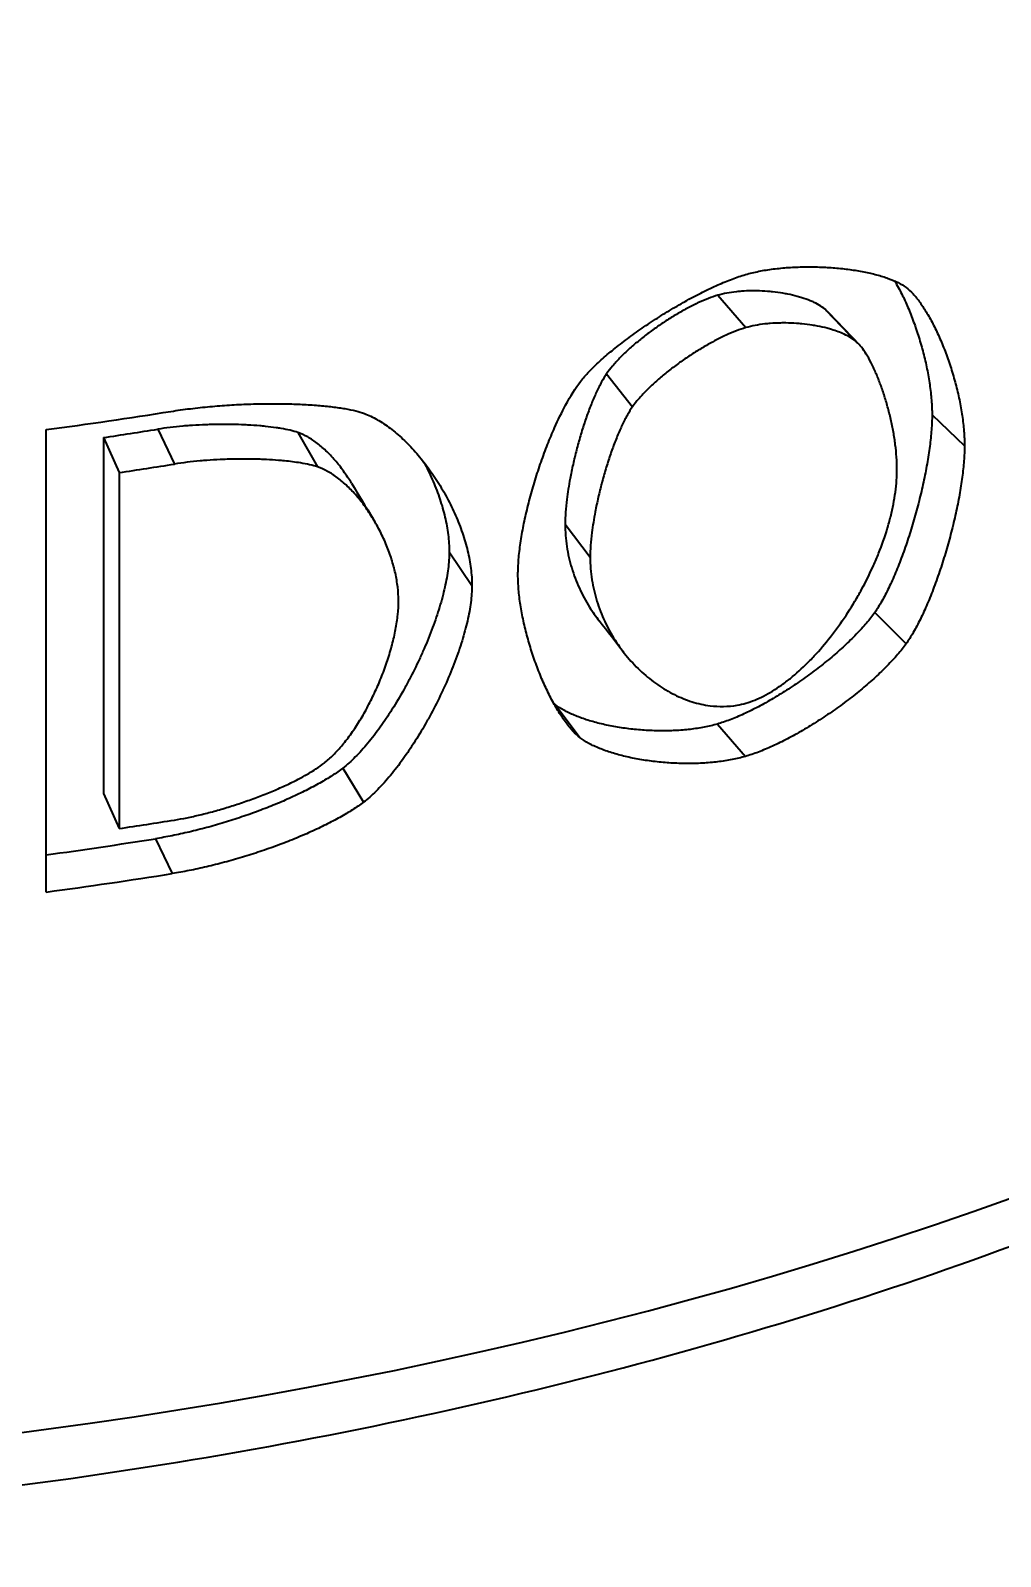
# Model space of a CAD drawing. Header units: millimetres. Extents: x 0 to 51860, y 0 to 5940.
# Drawn here: x 8028.26 to 8038.55, y 4156.43 to 4172.62 of the extents above; entities that cross this region are included whole.
import ezdxf

# ---------------------------------------------------------------- set-up
doc = ezdxf.new("R2010")
doc.units = ezdxf.units.MM
doc.header["$LTSCALE"] = 10
doc.layers.add('가시적인 것(ISO)', color=3, linetype='Continuous', lineweight=40)
doc.layers.add('가시적인 좁은 것(ISO)', color=3, linetype='Continuous', lineweight=35)

msp = doc.modelspace()

# ---------------------------------------------------------------- linework, layer by layer
at = {"layer": '가시적인 것(ISO)'}
for p, q in [((8028.4264, 4163.4766), (8028.4264, 4168.3819)), ((8029.0345, 4168.2985), (8029.2009, 4167.9267)), ((8029.0345, 4168.2985), (8029.0345, 4164.5221)), ((8029.2009, 4167.9267), (8029.2009, 4164.1504)), ((8031.5754, 4164.792), (8031.7933, 4164.4292)), ((8029.0345, 4164.5221), (8029.2009, 4164.1504))]:
    msp.add_line(p, q, dxfattribs=at)
for centre, major_axis, start_param, end_param in [((8020.8378, 4187.1797), (33.5133, 0), 4.9408047, 4.9815732), ((8020.8378, 4186.6152), (-32.8467, 0), 1.8230057, 1.8411412), ((8020.8378, 4186.6152), (-33.5133, 0), 1.8230057, 1.8411412), ((8020.8378, 4182.8388), (33.5133, 0), 4.9645984, 4.9827338), ((8020.8378, 4182.2744), (-32.8467, 0), 1.803933, 1.8404158), ((8020.8378, 4182.2744), (-33.5133, 0), 1.799212, 1.8404158)]:
    msp.add_ellipse(centre, major_axis=major_axis, ratio=0.5758617, start_param=start_param, end_param=end_param, dxfattribs=at)
for points, knots in [([(8008.2951, 4158.138), (8011.6168, 4157.3516), (8015.1509, 4156.8819), (8022.2846, 4156.6175), (8025.8828, 4156.8215), (8032.7961, 4157.8839), (8036.1098, 4158.7426), (8042.1308, 4161.0449), (8044.8357, 4162.4898), (8049.3462, 4165.8495), (8051.1552, 4167.7649), (8053.231, 4171.2295), (8053.8105, 4172.6867), (8054.1105, 4174.1763)], [3.5369534, 3.5369534, 3.5369534, 3.5369534, 3.8627197, 3.8627197, 4.1877832, 4.1877832, 4.5131593, 4.5131593, 4.839651, 4.839651, 5.1655586, 5.1655586, 5.3823025, 5.3823025, 5.3823025, 5.3823025]), ([(8035.8456, 4170.0272), (8035.8913, 4170.0404), (8035.9392, 4170.0519), (8035.9888, 4170.0617), (8036.0383, 4170.0716), (8036.0896, 4170.0798), (8036.1421, 4170.0865), (8036.1683, 4170.0898), (8036.1949, 4170.0928), (8036.2216, 4170.0953), (8036.2751, 4170.1005), (8036.3295, 4170.1042), (8036.3843, 4170.1064), (8036.4117, 4170.1076), (8036.4392, 4170.1083), (8036.4667, 4170.1088), (8036.5218, 4170.1096), (8036.5769, 4170.1091), (8036.6317, 4170.1072), (8036.6591, 4170.1063), (8036.6863, 4170.105), (8036.7135, 4170.1034), (8036.7677, 4170.1002), (8036.8213, 4170.0958), (8036.8737, 4170.0901), (8036.8999, 4170.0872), (8036.9258, 4170.084), (8036.9514, 4170.0806), (8037.0025, 4170.0736), (8037.0522, 4170.0655), (8037.1, 4170.0562), (8037.1239, 4170.0515), (8037.1473, 4170.0466), (8037.1702, 4170.0413), (8037.2159, 4170.0309), (8037.2595, 4170.0193), (8037.3004, 4170.0065), (8037.3209, 4170.0002), (8037.3407, 4169.9935), (8037.3598, 4169.9866), (8037.3979, 4169.9728), (8037.4332, 4169.9579), (8037.465, 4169.9419), (8037.4969, 4169.926), (8037.5253, 4169.909), (8037.5499, 4169.8909)], [0, 0, 0, 0, 0.0833333, 0.0833333, 0.0833333, 0.1666667, 0.1666667, 0.1666667, 0.2083333, 0.2083333, 0.2083333, 0.2916667, 0.2916667, 0.2916667, 0.3333333, 0.3333333, 0.3333333, 0.4166667, 0.4166667, 0.4166667, 0.4583333, 0.4583333, 0.4583333, 0.5416667, 0.5416667, 0.5416667, 0.5833333, 0.5833333, 0.5833333, 0.6666667, 0.6666667, 0.6666667, 0.7083333, 0.7083333, 0.7083333, 0.7916667, 0.7916667, 0.7916667, 0.8333333, 0.8333333, 0.8333333, 0.9166667, 0.9166667, 0.9166667, 1, 1, 1, 1]), ([(8034.0957, 4168.8945), (8034.1225, 4168.9283), (8034.1533, 4168.9632), (8034.1875, 4168.9989), (8034.2218, 4169.0346), (8034.2594, 4169.0711), (8034.3, 4169.108), (8034.3202, 4169.1264), (8034.3412, 4169.145), (8034.3629, 4169.1637), (8034.4062, 4169.201), (8034.4521, 4169.2386), (8034.5001, 4169.2762), (8034.5241, 4169.295), (8034.5486, 4169.3138), (8034.5736, 4169.3326), (8034.6235, 4169.3701), (8034.6753, 4169.4074), (8034.7283, 4169.4442), (8034.7548, 4169.4626), (8034.7816, 4169.4809), (8034.8086, 4169.4991), (8034.8628, 4169.5353), (8034.9179, 4169.5709), (8034.9735, 4169.6055), (8035.0013, 4169.6228), (8035.0292, 4169.6398), (8035.0572, 4169.6565), (8035.1131, 4169.69), (8035.1692, 4169.7224), (8035.225, 4169.7532), (8035.2529, 4169.7686), (8035.2807, 4169.7836), (8035.3083, 4169.7982), (8035.3637, 4169.8274), (8035.4184, 4169.8549), (8035.4721, 4169.8803), (8035.4989, 4169.8931), (8035.5254, 4169.9053), (8035.5516, 4169.9169), (8035.604, 4169.9403), (8035.6551, 4169.9614), (8035.7042, 4169.9799), (8035.7534, 4169.9984), (8035.8007, 4170.0143), (8035.8456, 4170.0272)], [0, 0, 0, 0, 0.0833333, 0.0833333, 0.0833333, 0.1666667, 0.1666667, 0.1666667, 0.2083333, 0.2083333, 0.2083333, 0.2916667, 0.2916667, 0.2916667, 0.3333333, 0.3333333, 0.3333333, 0.4166667, 0.4166667, 0.4166667, 0.4583333, 0.4583333, 0.4583333, 0.5416667, 0.5416667, 0.5416667, 0.5833333, 0.5833333, 0.5833333, 0.6666667, 0.6666667, 0.6666667, 0.7083333, 0.7083333, 0.7083333, 0.7916667, 0.7916667, 0.7916667, 0.8333333, 0.8333333, 0.8333333, 0.9166667, 0.9166667, 0.9166667, 1, 1, 1, 1]), ([(8037.4287, 4169.959), (8037.4424, 4169.9358), (8037.456, 4169.9116), (8037.4695, 4169.8866), (8037.481, 4169.8651), (8037.4924, 4169.8429), (8037.5037, 4169.8202), (8037.5262, 4169.7748), (8037.5481, 4169.727), (8037.5692, 4169.6775), (8037.5797, 4169.6527), (8037.5901, 4169.6275), (8037.6002, 4169.6019), (8037.6204, 4169.5506), (8037.6398, 4169.4978), (8037.658, 4169.4439), (8037.6671, 4169.417), (8037.6759, 4169.3897), (8037.6845, 4169.3623), (8037.7015, 4169.3075), (8037.7174, 4169.2518), (8037.7319, 4169.1958), (8037.7391, 4169.1677), (8037.746, 4169.1396), (8037.7525, 4169.1115), (8037.7655, 4169.0552), (8037.7769, 4168.9989), (8037.7867, 4168.9429), (8037.7916, 4168.9149), (8037.7961, 4168.887), (8037.8001, 4168.8593), (8037.8081, 4168.8038), (8037.8144, 4168.7489), (8037.8186, 4168.6952), (8037.8228, 4168.6415), (8037.825, 4168.5889), (8037.825, 4168.5378)], [0.24317497, 0.24317497, 0.24317497, 0.24317497, 0.29166667, 0.29166667, 0.29166667, 0.33333333, 0.33333333, 0.33333333, 0.41666667, 0.41666667, 0.41666667, 0.45833333, 0.45833333, 0.45833333, 0.54166667, 0.54166667, 0.54166667, 0.58333333, 0.58333333, 0.58333333, 0.66666667, 0.66666667, 0.66666667, 0.70833333, 0.70833333, 0.70833333, 0.79166667, 0.79166667, 0.79166667, 0.83333333, 0.83333333, 0.83333333, 0.91666667, 0.91666667, 0.91666667, 1, 1, 1, 1]), ([(8035.5513, 4169.8073), (8035.5197, 4169.7982), (8035.4538, 4169.7758), (8035.3662, 4169.7387), (8035.2758, 4169.6955), (8035.2018, 4169.6565), (8035.1082, 4169.603), (8035.0331, 4169.5567), (8034.94, 4169.4954), (8034.8666, 4169.4438), (8034.7775, 4169.3771), (8034.7088, 4169.3222), (8034.6274, 4169.2525), (8034.5663, 4169.1962), (8034.4962, 4169.126), (8034.4329, 4169.0562), (8034.3911, 4169.0018), (8034.3726, 4168.9751)], [0, 0, 0, 0, 0.0833333, 0.1666667, 0.2083333, 0.2916667, 0.3333333, 0.4166667, 0.4583333, 0.5416667, 0.5833333, 0.6666667, 0.7083333, 0.7916667, 0.8333333, 0.9166667, 1, 1, 1, 1]), ([(8036.7026, 4169.6472), (8036.6856, 4169.663), (8036.6464, 4169.693), (8036.586, 4169.7262), (8036.5185, 4169.7562), (8036.4592, 4169.7775), (8036.3797, 4169.8007), (8036.3124, 4169.8164), (8036.2248, 4169.8325), (8036.1525, 4169.8423), (8036.0605, 4169.8508), (8035.9863, 4169.8544), (8035.8939, 4169.8548), (8035.8208, 4169.8518), (8035.7319, 4169.8437), (8035.646, 4169.8311), (8035.5819, 4169.8161), (8035.5513, 4169.8073)], [0, 0, 0, 0, 0.0833333, 0.1666667, 0.2083333, 0.2916667, 0.3333333, 0.4166667, 0.4583333, 0.5416667, 0.5833333, 0.6666667, 0.7083333, 0.7916667, 0.8333333, 0.9166667, 1, 1, 1, 1]), ([(8037.5499, 4169.8909), (8037.5745, 4169.8719), (8037.5993, 4169.8486), (8037.6241, 4169.8216), (8037.6489, 4169.7945), (8037.6737, 4169.7637), (8037.6983, 4169.7296), (8037.7107, 4169.7125), (8037.7229, 4169.6946), (8037.7351, 4169.676), (8037.7594, 4169.6387), (8037.7835, 4169.5984), (8037.807, 4169.5555), (8037.8188, 4169.5341), (8037.8304, 4169.512), (8037.8419, 4169.4894), (8037.8649, 4169.4441), (8037.8872, 4169.3965), (8037.9087, 4169.3471), (8037.9195, 4169.3224), (8037.9301, 4169.2972), (8037.9404, 4169.2717), (8037.961, 4169.2206), (8037.9808, 4169.1679), (8037.9994, 4169.1142), (8038.0087, 4169.0873), (8038.0177, 4169.0601), (8038.0264, 4169.0328), (8038.0438, 4168.978), (8038.06, 4168.9224), (8038.0747, 4168.8665), (8038.0821, 4168.8385), (8038.0891, 4168.8105), (8038.0958, 4168.7824), (8038.109, 4168.7262), (8038.1208, 4168.67), (8038.1307, 4168.614), (8038.1357, 4168.5861), (8038.1403, 4168.5582), (8038.1444, 4168.5305), (8038.1526, 4168.4751), (8038.1589, 4168.4203), (8038.1632, 4168.3666), (8038.1675, 4168.3129), (8038.1698, 4168.2603), (8038.1698, 4168.2093)], [0, 0, 0, 0, 0.0833333, 0.0833333, 0.0833333, 0.1666667, 0.1666667, 0.1666667, 0.2083333, 0.2083333, 0.2083333, 0.2916667, 0.2916667, 0.2916667, 0.3333333, 0.3333333, 0.3333333, 0.4166667, 0.4166667, 0.4166667, 0.4583333, 0.4583333, 0.4583333, 0.5416667, 0.5416667, 0.5416667, 0.5833333, 0.5833333, 0.5833333, 0.6666667, 0.6666667, 0.6666667, 0.7083333, 0.7083333, 0.7083333, 0.7916667, 0.7916667, 0.7916667, 0.8333333, 0.8333333, 0.8333333, 0.9166667, 0.9166667, 0.9166667, 1, 1, 1, 1]), ([(8035.85, 4169.464), (8035.8177, 4169.4547), (8035.7841, 4169.4434), (8035.7494, 4169.4301), (8035.7147, 4169.4169), (8035.6789, 4169.4019), (8035.6424, 4169.3852), (8035.5877, 4169.3602), (8035.5312, 4169.3316), (8035.4741, 4169.3001), (8035.4551, 4169.2896), (8035.436, 4169.2788), (8035.4169, 4169.2677), (8035.3787, 4169.2455), (8035.3404, 4169.2222), (8035.3023, 4169.1979), (8035.2832, 4169.1858), (8035.2642, 4169.1734), (8035.2453, 4169.1608), (8035.2075, 4169.1356), (8035.17, 4169.1097), (8035.1333, 4169.0831), (8035.115, 4169.0698), (8035.0968, 4169.0563), (8035.0788, 4169.0428), (8035.0429, 4169.0156), (8035.0079, 4168.988), (8034.974, 4168.9601), (8034.9571, 4168.9461), (8034.9405, 4168.9321), (8034.9242, 4168.9181), (8034.8917, 4168.8899), (8034.8605, 4168.8616), (8034.831, 4168.8333), (8034.8163, 4168.8192), (8034.802, 4168.8051), (8034.7881, 4168.791), (8034.7605, 4168.7628), (8034.7347, 4168.7348), (8034.7111, 4168.7071), (8034.6875, 4168.6794), (8034.6661, 4168.652), (8034.6473, 4168.6253)], [0, 0, 0, 0, 0.0833333, 0.0833333, 0.0833333, 0.1666667, 0.1666667, 0.1666667, 0.2916667, 0.2916667, 0.2916667, 0.3333333, 0.3333333, 0.3333333, 0.4166667, 0.4166667, 0.4166667, 0.4583333, 0.4583333, 0.4583333, 0.5416667, 0.5416667, 0.5416667, 0.5833333, 0.5833333, 0.5833333, 0.6666667, 0.6666667, 0.6666667, 0.7083333, 0.7083333, 0.7083333, 0.7916667, 0.7916667, 0.7916667, 0.8333333, 0.8333333, 0.8333333, 0.9166667, 0.9166667, 0.9166667, 1, 1, 1, 1]), ([(8037.0246, 4169.3111), (8037.0073, 4169.3268), (8036.9872, 4169.3416), (8036.9649, 4169.3556), (8036.9426, 4169.3696), (8036.918, 4169.3827), (8036.8914, 4169.395), (8036.8515, 4169.4134), (8036.8072, 4169.4298), (8036.7596, 4169.4441), (8036.7438, 4169.4489), (8036.7276, 4169.4534), (8036.711, 4169.4577), (8036.678, 4169.4663), (8036.6436, 4169.474), (8036.6083, 4169.4806), (8036.5907, 4169.484), (8036.5728, 4169.4871), (8036.5548, 4169.4899), (8036.5186, 4169.4956), (8036.4817, 4169.5003), (8036.4444, 4169.504), (8036.4258, 4169.5058), (8036.407, 4169.5074), (8036.3882, 4169.5087), (8036.3506, 4169.5114), (8036.3127, 4169.513), (8036.2749, 4169.5135), (8036.2561, 4169.5137), (8036.2372, 4169.5137), (8036.2184, 4169.5134), (8036.1809, 4169.5128), (8036.1436, 4169.511), (8036.107, 4169.5082), (8036.0886, 4169.5067), (8036.0705, 4169.505), (8036.0525, 4169.503), (8036.0167, 4169.4989), (8035.9816, 4169.4937), (8035.9477, 4169.4872), (8035.9138, 4169.4807), (8035.8811, 4169.473), (8035.85, 4169.464)], [0, 0, 0, 0, 0.0833333, 0.0833333, 0.0833333, 0.1666667, 0.1666667, 0.1666667, 0.2916667, 0.2916667, 0.2916667, 0.3333333, 0.3333333, 0.3333333, 0.4166667, 0.4166667, 0.4166667, 0.4583333, 0.4583333, 0.4583333, 0.5416667, 0.5416667, 0.5416667, 0.5833333, 0.5833333, 0.5833333, 0.6666667, 0.6666667, 0.6666667, 0.7083333, 0.7083333, 0.7083333, 0.7916667, 0.7916667, 0.7916667, 0.8333333, 0.8333333, 0.8333333, 0.9166667, 0.9166667, 0.9166667, 1, 1, 1, 1]), ([(8037.4529, 4167.9668), (8037.4529, 4168.0072), (8037.4513, 4168.0489), (8037.4484, 4168.0916), (8037.4454, 4168.1343), (8037.441, 4168.1779), (8037.4354, 4168.2221), (8037.4326, 4168.2442), (8037.4294, 4168.2664), (8037.426, 4168.2887), (8037.4191, 4168.3333), (8037.411, 4168.3783), (8037.4018, 4168.4232), (8037.3973, 4168.4456), (8037.3924, 4168.4681), (8037.3873, 4168.4904), (8037.3772, 4168.5352), (8037.366, 4168.5797), (8037.354, 4168.6235), (8037.3479, 4168.6454), (8037.3417, 4168.6672), (8037.3353, 4168.6887), (8037.3225, 4168.7318), (8037.3088, 4168.774), (8037.2946, 4168.815), (8037.2875, 4168.8355), (8037.2802, 4168.8556), (8037.2727, 4168.8754), (8037.2579, 4168.9151), (8037.2424, 4168.9532), (8037.2266, 4168.9896), (8037.2186, 4169.0077), (8037.2106, 4169.0254), (8037.2025, 4169.0426), (8037.1862, 4169.077), (8037.1696, 4169.1093), (8037.1528, 4169.1392), (8037.1443, 4169.1541), (8037.1359, 4169.1684), (8037.1274, 4169.1821), (8037.1103, 4169.2094), (8037.0932, 4169.2341), (8037.076, 4169.2557), (8037.0588, 4169.2774), (8037.0417, 4169.2959), (8037.0246, 4169.3111)], [0, 0, 0, 0, 0.0833333, 0.0833333, 0.0833333, 0.1666667, 0.1666667, 0.1666667, 0.2083333, 0.2083333, 0.2083333, 0.2916667, 0.2916667, 0.2916667, 0.3333333, 0.3333333, 0.3333333, 0.4166667, 0.4166667, 0.4166667, 0.4583333, 0.4583333, 0.4583333, 0.5416667, 0.5416667, 0.5416667, 0.5833333, 0.5833333, 0.5833333, 0.6666667, 0.6666667, 0.6666667, 0.7083333, 0.7083333, 0.7083333, 0.7916667, 0.7916667, 0.7916667, 0.8333333, 0.8333333, 0.8333333, 0.9166667, 0.9166667, 0.9166667, 1, 1, 1, 1]), ([(8033.4318, 4166.8425), (8033.4318, 4166.8939), (8033.4367, 4167.0022), (8033.4536, 4167.1486), (8033.478, 4167.3011), (8033.5031, 4167.4272), (8033.5407, 4167.5877), (8033.5753, 4167.7174), (8033.6236, 4167.8793), (8033.6658, 4168.0075), (8033.7223, 4168.1641), (8033.7702, 4168.2856), (8033.8449, 4168.4595), (8033.949, 4168.6742), (8034.0429, 4168.8251), (8034.0957, 4168.8945)], [0, 0, 0, 0, 0.0833333, 0.1666667, 0.2083333, 0.2916667, 0.3333333, 0.4166667, 0.4583333, 0.5416667, 0.5833333, 0.6666667, 0.7083333, 0.8333333, 1, 1, 1, 1]), ([(8034.3726, 4168.9751), (8034.3549, 4168.9496), (8034.3192, 4168.8916), (8034.2748, 4168.8039), (8034.2311, 4168.7067), (8034.1969, 4168.622), (8034.1556, 4168.5094), (8034.124, 4168.4146), (8034.0866, 4168.2921), (8034.0587, 4168.1915), (8034.0269, 4168.0646), (8034.0041, 4167.9626), (8033.9745, 4167.8115), (8033.9437, 4167.6149), (8033.9326, 4167.4595), (8033.9326, 4167.38)], [0, 0, 0, 0, 0.0833333, 0.1666667, 0.2083333, 0.2916667, 0.3333333, 0.4166667, 0.4583333, 0.5416667, 0.5833333, 0.6666667, 0.7083333, 0.8333333, 1, 1, 1, 1]), ([(8029.7505, 4168.5756), (8029.8185, 4168.5864), (8029.8872, 4168.596), (8029.9561, 4168.6045), (8030.0251, 4168.613), (8030.0944, 4168.6204), (8030.1636, 4168.6267), (8030.1982, 4168.6299), (8030.2328, 4168.6328), (8030.2673, 4168.6355), (8030.3362, 4168.6408), (8030.4049, 4168.645), (8030.4728, 4168.6484), (8030.5068, 4168.65), (8030.5406, 4168.6515), (8030.5742, 4168.6527), (8030.6413, 4168.655), (8030.7075, 4168.6565), (8030.7723, 4168.6571), (8030.8048, 4168.6574), (8030.8369, 4168.6574), (8030.8686, 4168.6573), (8030.932, 4168.657), (8030.9939, 4168.6558), (8031.0539, 4168.6539), (8031.0839, 4168.6529), (8031.1134, 4168.6517), (8031.1423, 4168.6503), (8031.2003, 4168.6475), (8031.2561, 4168.6439), (8031.3094, 4168.6396), (8031.336, 4168.6374), (8031.362, 4168.6351), (8031.3874, 4168.6325), (8031.438, 4168.6275), (8031.486, 4168.6216), (8031.5308, 4168.6151), (8031.5532, 4168.6118), (8031.5749, 4168.6084), (8031.5957, 4168.6047), (8031.6373, 4168.5975), (8031.6756, 4168.5896), (8031.7102, 4168.581), (8031.7448, 4168.5724), (8031.7757, 4168.5631), (8031.8025, 4168.5532)], [0, 0, 0, 0, 0.0833333, 0.0833333, 0.0833333, 0.1666667, 0.1666667, 0.1666667, 0.2083333, 0.2083333, 0.2083333, 0.2916667, 0.2916667, 0.2916667, 0.3333333, 0.3333333, 0.3333333, 0.4166667, 0.4166667, 0.4166667, 0.4583333, 0.4583333, 0.4583333, 0.5416667, 0.5416667, 0.5416667, 0.5833333, 0.5833333, 0.5833333, 0.6666667, 0.6666667, 0.6666667, 0.7083333, 0.7083333, 0.7083333, 0.7916667, 0.7916667, 0.7916667, 0.8333333, 0.8333333, 0.8333333, 0.9166667, 0.9166667, 0.9166667, 1, 1, 1, 1]), ([(8031.8025, 4168.5532), (8031.848, 4168.5361), (8031.894, 4168.5141), (8031.9398, 4168.4878), (8031.9857, 4168.4615), (8032.0316, 4168.4308), (8032.077, 4168.3962), (8032.0997, 4168.379), (8032.1223, 4168.3607), (8032.1448, 4168.3416), (8032.1897, 4168.3034), (8032.2341, 4168.2616), (8032.2774, 4168.2167), (8032.2991, 4168.1943), (8032.3205, 4168.1711), (8032.3417, 4168.1472), (8032.3839, 4168.0994), (8032.4251, 4168.0488), (8032.4647, 4167.996), (8032.4845, 4167.9696), (8032.5039, 4167.9426), (8032.5228, 4167.9151), (8032.5608, 4167.8601), (8032.597, 4167.8031), (8032.6312, 4167.7445), (8032.6483, 4167.7153), (8032.6648, 4167.6856), (8032.6808, 4167.6557), (8032.7128, 4167.5958), (8032.7425, 4167.5346), (8032.7695, 4167.4727), (8032.783, 4167.4418), (8032.7959, 4167.4106), (8032.8081, 4167.3794), (8032.8324, 4167.3168), (8032.8539, 4167.2539), (8032.8722, 4167.1909), (8032.8813, 4167.1594), (8032.8897, 4167.1279), (8032.8972, 4167.0965), (8032.9122, 4167.0337), (8032.9238, 4166.9712), (8032.9317, 4166.9094), (8032.9396, 4166.8477), (8032.9437, 4166.7867), (8032.9437, 4166.7271)], [0, 0, 0, 0, 0.0833333, 0.0833333, 0.0833333, 0.1666667, 0.1666667, 0.1666667, 0.2083333, 0.2083333, 0.2083333, 0.2916667, 0.2916667, 0.2916667, 0.3333333, 0.3333333, 0.3333333, 0.4166667, 0.4166667, 0.4166667, 0.4583333, 0.4583333, 0.4583333, 0.5416667, 0.5416667, 0.5416667, 0.5833333, 0.5833333, 0.5833333, 0.6666667, 0.6666667, 0.6666667, 0.7083333, 0.7083333, 0.7083333, 0.7916667, 0.7916667, 0.7916667, 0.8333333, 0.8333333, 0.8333333, 0.9166667, 0.9166667, 0.9166667, 1, 1, 1, 1]), ([(8034.6473, 4168.6253), (8034.6292, 4168.5997), (8034.611, 4168.5706), (8034.5929, 4168.5385), (8034.5747, 4168.5063), (8034.5566, 4168.4712), (8034.5387, 4168.4335), (8034.5297, 4168.4146), (8034.5208, 4168.3951), (8034.512, 4168.3751), (8034.4943, 4168.3349), (8034.4768, 4168.2925), (8034.4598, 4168.2483), (8034.4512, 4168.2262), (8034.4428, 4168.2036), (8034.4345, 4168.1807), (8034.4179, 4168.1347), (8034.4017, 4168.0873), (8034.3862, 4168.0387), (8034.3784, 4168.0144), (8034.3708, 4167.9899), (8034.3633, 4167.9651), (8034.3484, 4167.9156), (8034.3342, 4167.8653), (8034.3208, 4167.8146), (8034.3141, 4167.7893), (8034.3076, 4167.7638), (8034.3013, 4167.7384), (8034.2888, 4167.6875), (8034.2772, 4167.6364), (8034.2666, 4167.5858), (8034.2613, 4167.5605), (8034.2562, 4167.5353), (8034.2515, 4167.5102), (8034.2372, 4167.435), (8034.2254, 4167.3613), (8034.2166, 4167.2906), (8034.2048, 4167.1963), (8034.1984, 4167.1074), (8034.1984, 4167.0279)], [0, 0, 0, 0, 0.0833333, 0.0833333, 0.0833333, 0.1666667, 0.1666667, 0.1666667, 0.2083333, 0.2083333, 0.2083333, 0.2916667, 0.2916667, 0.2916667, 0.3333333, 0.3333333, 0.3333333, 0.4166667, 0.4166667, 0.4166667, 0.4583333, 0.4583333, 0.4583333, 0.5416667, 0.5416667, 0.5416667, 0.5833333, 0.5833333, 0.5833333, 0.6666667, 0.6666667, 0.6666667, 0.7083333, 0.7083333, 0.7083333, 0.8333333, 0.8333333, 0.8333333, 1, 1, 1, 1]), ([(8037.825, 4168.5378), (8037.825, 4168.4882), (8037.8228, 4168.4352), (8037.8187, 4168.3795), (8037.8146, 4168.3238), (8037.8085, 4168.2655), (8037.8007, 4168.2051), (8037.7967, 4168.1749), (8037.7924, 4168.1443), (8037.7876, 4168.1132), (8037.778, 4168.051), (8037.7667, 4167.9871), (8037.7539, 4167.9222), (8037.7475, 4167.8897), (8037.7408, 4167.857), (8037.7337, 4167.8241), (8037.7194, 4167.7583), (8037.7038, 4167.6918), (8037.687, 4167.6252), (8037.6785, 4167.592), (8037.6698, 4167.5587), (8037.6608, 4167.5254), (8037.6427, 4167.459), (8037.6236, 4167.3928), (8037.6035, 4167.3276), (8037.5934, 4167.295), (8037.5832, 4167.2626), (8037.5727, 4167.2305), (8037.5517, 4167.1663), (8037.5298, 4167.1034), (8037.5073, 4167.0424), (8037.496, 4167.0119), (8037.4846, 4166.9819), (8037.4731, 4166.9524), (8037.4499, 4166.8935), (8037.4263, 4166.8368), (8037.4022, 4166.7829), (8037.3901, 4166.756), (8037.378, 4166.7298), (8037.3658, 4166.7044), (8037.3414, 4166.6537), (8037.3167, 4166.6061), (8037.2919, 4166.5623), (8037.2671, 4166.5186), (8037.2423, 4166.4787), (8037.2175, 4166.4434)], [0, 0, 0, 0, 0.0833333, 0.0833333, 0.0833333, 0.1666667, 0.1666667, 0.1666667, 0.2083333, 0.2083333, 0.2083333, 0.2916667, 0.2916667, 0.2916667, 0.3333333, 0.3333333, 0.3333333, 0.4166667, 0.4166667, 0.4166667, 0.4583333, 0.4583333, 0.4583333, 0.5416667, 0.5416667, 0.5416667, 0.5833333, 0.5833333, 0.5833333, 0.6666667, 0.6666667, 0.6666667, 0.7083333, 0.7083333, 0.7083333, 0.7916667, 0.7916667, 0.7916667, 0.8333333, 0.8333333, 0.8333333, 0.9166667, 0.9166667, 0.9166667, 1, 1, 1, 1]), ([(8031.0967, 4168.3521), (8031.0718, 4168.3603), (8031.0168, 4168.3756), (8030.9364, 4168.3917), (8030.8486, 4168.4056), (8030.7728, 4168.4149), (8030.6724, 4168.4244), (8030.5879, 4168.4302), (8030.4783, 4168.4352), (8030.3879, 4168.4374), (8030.2728, 4168.4378), (8030.1794, 4168.4363), (8030.0623, 4168.4321), (8029.9688, 4168.4268), (8029.8533, 4168.4176), (8029.7398, 4168.406), (8029.6524, 4168.3939), (8029.61, 4168.3871)], [0, 0, 0, 0, 0.0833333, 0.1666667, 0.2083333, 0.2916667, 0.3333333, 0.4166667, 0.4583333, 0.5416667, 0.5833333, 0.6666667, 0.7083333, 0.7916667, 0.8333333, 0.9166667, 1, 1, 1, 1]), ([(8031.6654, 4167.8148), (8031.6556, 4167.8309), (8031.632, 4167.8686), (8031.579, 4167.9471), (8031.5185, 4168.0258), (8031.4393, 4168.1155), (8031.3733, 4168.1799), (8031.2886, 4168.2495), (8031.202, 4168.3076), (8031.1318, 4168.3399), (8031.0967, 4168.3521)], [0.51117072, 0.51117072, 0.51117072, 0.51117072, 0.54166667, 0.58333333, 0.66666667, 0.70833333, 0.79166667, 0.83333333, 0.91666667, 1, 1, 1, 1]), ([(8038.1698, 4168.2093), (8038.1698, 4168.1596), (8038.1676, 4168.1066), (8038.1634, 4168.0509), (8038.1592, 4167.9952), (8038.153, 4167.9368), (8038.145, 4167.8764), (8038.1409, 4167.8462), (8038.1365, 4167.8155), (8038.1316, 4167.7843), (8038.1218, 4167.7221), (8038.1103, 4167.6581), (8038.0973, 4167.5931), (8038.0908, 4167.5606), (8038.0839, 4167.5278), (8038.0766, 4167.4949), (8038.0621, 4167.429), (8038.0461, 4167.3624), (8038.0289, 4167.2957), (8038.0203, 4167.2624), (8038.0114, 4167.229), (8038.0022, 4167.1957), (8037.9838, 4167.1291), (8037.9643, 4167.0628), (8037.9438, 4166.9975), (8037.9335, 4166.9648), (8037.923, 4166.9323), (8037.9123, 4166.9001), (8037.8909, 4166.8358), (8037.8686, 4166.7728), (8037.8456, 4166.7116), (8037.8341, 4166.681), (8037.8225, 4166.6509), (8037.8107, 4166.6214), (8037.7871, 4166.5623), (8037.7629, 4166.5054), (8037.7384, 4166.4514), (8037.7261, 4166.4244), (8037.7137, 4166.3982), (8037.7013, 4166.3727), (8037.6764, 4166.3217), (8037.6512, 4166.274), (8037.6259, 4166.2301), (8037.6006, 4166.1862), (8037.5752, 4166.1461), (8037.5499, 4166.1106)], [0, 0, 0, 0, 0.0833333, 0.0833333, 0.0833333, 0.1666667, 0.1666667, 0.1666667, 0.2083333, 0.2083333, 0.2083333, 0.2916667, 0.2916667, 0.2916667, 0.3333333, 0.3333333, 0.3333333, 0.4166667, 0.4166667, 0.4166667, 0.4583333, 0.4583333, 0.4583333, 0.5416667, 0.5416667, 0.5416667, 0.5833333, 0.5833333, 0.5833333, 0.6666667, 0.6666667, 0.6666667, 0.7083333, 0.7083333, 0.7083333, 0.7916667, 0.7916667, 0.7916667, 0.8333333, 0.8333333, 0.8333333, 0.9166667, 0.9166667, 0.9166667, 1, 1, 1, 1]), ([(8031.3049, 4167.9874), (8031.2795, 4167.9955), (8031.2515, 4168.0031), (8031.221, 4168.01), (8031.1906, 4168.0169), (8031.1578, 4168.0232), (8031.123, 4168.0289), (8031.0707, 4168.0375), (8031.0139, 4168.0448), (8030.9536, 4168.0507), (8030.9335, 4168.0527), (8030.913, 4168.0545), (8030.8921, 4168.0561), (8030.8504, 4168.0595), (8030.8073, 4168.0622), (8030.7631, 4168.0644), (8030.741, 4168.0655), (8030.7187, 4168.0664), (8030.6961, 4168.0671), (8030.6509, 4168.0687), (8030.6048, 4168.0696), (8030.5581, 4168.0699), (8030.5348, 4168.0701), (8030.5113, 4168.0701), (8030.4877, 4168.07), (8030.4405, 4168.0697), (8030.3928, 4168.0687), (8030.3451, 4168.0672), (8030.3212, 4168.0664), (8030.2973, 4168.0655), (8030.2734, 4168.0644), (8030.2257, 4168.0622), (8030.1779, 4168.0594), (8030.1306, 4168.0559), (8030.1069, 4168.0542), (8030.0834, 4168.0523), (8030.0599, 4168.0502), (8030.0131, 4168.0461), (8029.9668, 4168.0412), (8029.9213, 4168.0357), (8029.8759, 4168.0302), (8029.8313, 4168.024), (8029.788, 4168.0171)], [0, 0, 0, 0, 0.0833333, 0.0833333, 0.0833333, 0.1666667, 0.1666667, 0.1666667, 0.2916667, 0.2916667, 0.2916667, 0.3333333, 0.3333333, 0.3333333, 0.4166667, 0.4166667, 0.4166667, 0.4583333, 0.4583333, 0.4583333, 0.5416667, 0.5416667, 0.5416667, 0.5833333, 0.5833333, 0.5833333, 0.6666667, 0.6666667, 0.6666667, 0.7083333, 0.7083333, 0.7083333, 0.7916667, 0.7916667, 0.7916667, 0.8333333, 0.8333333, 0.8333333, 0.9166667, 0.9166667, 0.9166667, 1, 1, 1, 1]), ([(8032.434, 4168.0361), (8032.4378, 4168.029), (8032.4415, 4168.0219), (8032.4452, 4168.0148), (8032.4766, 4167.9548), (8032.5057, 4167.8935), (8032.5322, 4167.8315), (8032.5454, 4167.8004), (8032.558, 4167.7693), (8032.57, 4167.7379), (8032.5938, 4167.6753), (8032.6148, 4167.6122), (8032.6328, 4167.5492), (8032.6417, 4167.5177), (8032.6499, 4167.4861), (8032.6573, 4167.4547), (8032.672, 4167.3918), (8032.6834, 4167.3292), (8032.6911, 4167.2675), (8032.6988, 4167.2057), (8032.7029, 4167.1447), (8032.7029, 4167.0851)], [0.57346431, 0.57346431, 0.57346431, 0.57346431, 0.58333333, 0.58333333, 0.58333333, 0.66666667, 0.66666667, 0.66666667, 0.70833333, 0.70833333, 0.70833333, 0.79166667, 0.79166667, 0.79166667, 0.83333333, 0.83333333, 0.83333333, 0.91666667, 0.91666667, 0.91666667, 1, 1, 1, 1]), ([(8032.1647, 4166.5677), (8032.1647, 4166.6147), (8032.1617, 4166.6627), (8032.156, 4166.7114), (8032.1503, 4166.76), (8032.1418, 4166.8093), (8032.1309, 4166.8587), (8032.1254, 4166.8834), (8032.1193, 4166.9082), (8032.1126, 4166.9329), (8032.0993, 4166.9825), (8032.0835, 4167.0319), (8032.0657, 4167.081), (8032.0568, 4167.1055), (8032.0473, 4167.13), (8032.0374, 4167.1542), (8032.0175, 4167.2028), (8031.9956, 4167.2507), (8031.9719, 4167.2975), (8031.9601, 4167.321), (8031.9479, 4167.3441), (8031.9352, 4167.367), (8031.9099, 4167.4127), (8031.883, 4167.4572), (8031.8547, 4167.5), (8031.8405, 4167.5214), (8031.826, 4167.5424), (8031.8112, 4167.5629), (8031.7816, 4167.6039), (8031.7507, 4167.6431), (8031.7189, 4167.68), (8031.703, 4167.6985), (8031.6868, 4167.7164), (8031.6704, 4167.7337), (8031.6376, 4167.7682), (8031.604, 4167.8003), (8031.5697, 4167.8294), (8031.5525, 4167.844), (8031.5352, 4167.8579), (8031.5178, 4167.8709), (8031.483, 4167.8971), (8031.4477, 4167.9202), (8031.4121, 4167.9397), (8031.3765, 4167.9593), (8031.3407, 4167.9753), (8031.3049, 4167.9874)], [0, 0, 0, 0, 0.0833333, 0.0833333, 0.0833333, 0.1666667, 0.1666667, 0.1666667, 0.2083333, 0.2083333, 0.2083333, 0.2916667, 0.2916667, 0.2916667, 0.3333333, 0.3333333, 0.3333333, 0.4166667, 0.4166667, 0.4166667, 0.4583333, 0.4583333, 0.4583333, 0.5416667, 0.5416667, 0.5416667, 0.5833333, 0.5833333, 0.5833333, 0.6666667, 0.6666667, 0.6666667, 0.7083333, 0.7083333, 0.7083333, 0.7916667, 0.7916667, 0.7916667, 0.8333333, 0.8333333, 0.8333333, 0.9166667, 0.9166667, 0.9166667, 1, 1, 1, 1]), ([(8035.85, 4165.481), (8035.8809, 4165.4899), (8035.9121, 4165.5007), (8035.9435, 4165.5133), (8035.9748, 4165.5259), (8036.0063, 4165.5403), (8036.0378, 4165.5563), (8036.1009, 4165.5884), (8036.1643, 4165.6273), (8036.2273, 4165.672), (8036.2588, 4165.6944), (8036.2903, 4165.7182), (8036.3215, 4165.7435), (8036.3841, 4165.7939), (8036.4461, 4165.8499), (8036.5069, 4165.9106), (8036.5372, 4165.9409), (8036.5673, 4165.9724), (8036.5971, 4166.005), (8036.6565, 4166.0702), (8036.7145, 4166.1396), (8036.7704, 4166.2125), (8036.7983, 4166.249), (8036.8258, 4166.2863), (8036.8526, 4166.3244), (8036.9064, 4166.4006), (8036.9578, 4166.4798), (8037.0063, 4166.5613), (8037.0306, 4166.602), (8037.0541, 4166.6433), (8037.0769, 4166.685), (8037.1224, 4166.7684), (8037.1647, 4166.8537), (8037.2033, 4166.9399), (8037.2226, 4166.983), (8037.241, 4167.0263), (8037.2584, 4167.0698), (8037.2932, 4167.1568), (8037.3239, 4167.2443), (8037.3502, 4167.3314), (8037.3633, 4167.375), (8037.3752, 4167.4186), (8037.386, 4167.4619), (8037.4076, 4167.5486), (8037.4243, 4167.6346), (8037.4356, 4167.719), (8037.4469, 4167.8034), (8037.4529, 4167.8863), (8037.4529, 4167.9668)], [0, 0, 0, 0, 0.0416667, 0.0416667, 0.0416667, 0.0833333, 0.0833333, 0.0833333, 0.1666667, 0.1666667, 0.1666667, 0.2083333, 0.2083333, 0.2083333, 0.2916667, 0.2916667, 0.2916667, 0.3333333, 0.3333333, 0.3333333, 0.4166667, 0.4166667, 0.4166667, 0.4583333, 0.4583333, 0.4583333, 0.5416667, 0.5416667, 0.5416667, 0.5833333, 0.5833333, 0.5833333, 0.6666667, 0.6666667, 0.6666667, 0.7083333, 0.7083333, 0.7083333, 0.7916667, 0.7916667, 0.7916667, 0.8333333, 0.8333333, 0.8333333, 0.9166667, 0.9166667, 0.9166667, 1, 1, 1, 1]), ([(8033.9326, 4167.38), (8033.9326, 4167.2995), (8033.945, 4167.1408), (8033.9884, 4166.9505), (8034.0505, 4166.7681), (8034.1142, 4166.6293), (8034.2015, 4166.4792), (8034.2574, 4166.3996), (8034.2939, 4166.3527)], [0, 0, 0, 0, 0.08333333, 0.16666667, 0.20833333, 0.29166667, 0.33333333, 0.40035645, 0.40035645, 0.40035645, 0.40035645]), ([(8032.7029, 4167.0851), (8032.7029, 4167.0291), (8032.6986, 4166.9693), (8032.6906, 4166.9066), (8032.6825, 4166.8438), (8032.6707, 4166.778), (8032.6554, 4166.71), (8032.6477, 4166.676), (8032.6392, 4166.6415), (8032.6299, 4166.6064), (8032.6113, 4166.5364), (8032.5895, 4166.4646), (8032.5649, 4166.3917), (8032.5526, 4166.3553), (8032.5396, 4166.3186), (8032.5259, 4166.2817), (8032.4986, 4166.208), (8032.4686, 4166.1336), (8032.4364, 4166.0594), (8032.4204, 4166.0223), (8032.4037, 4165.9852), (8032.3866, 4165.9483), (8032.3523, 4165.8744), (8032.316, 4165.8011), (8032.2782, 4165.7291), (8032.2592, 4165.6931), (8032.2399, 4165.6575), (8032.2202, 4165.6222), (8032.1808, 4165.5518), (8032.14, 4165.483), (8032.0982, 4165.4168), (8032.0773, 4165.3837), (8032.0562, 4165.3512), (8032.0349, 4165.3194), (8031.9922, 4165.2559), (8031.9487, 4165.1952), (8031.9049, 4165.1383), (8031.8829, 4165.1098), (8031.8609, 4165.0822), (8031.8389, 4165.0557), (8031.7947, 4165.0026), (8031.7504, 4164.9535), (8031.7064, 4164.9093), (8031.6623, 4164.8651), (8031.6185, 4164.8258), (8031.5754, 4164.792)], [0, 0, 0, 0, 0.0833333, 0.0833333, 0.0833333, 0.1666667, 0.1666667, 0.1666667, 0.2083333, 0.2083333, 0.2083333, 0.2916667, 0.2916667, 0.2916667, 0.3333333, 0.3333333, 0.3333333, 0.4166667, 0.4166667, 0.4166667, 0.4583333, 0.4583333, 0.4583333, 0.5416667, 0.5416667, 0.5416667, 0.5833333, 0.5833333, 0.5833333, 0.6666667, 0.6666667, 0.6666667, 0.7083333, 0.7083333, 0.7083333, 0.7916667, 0.7916667, 0.7916667, 0.8333333, 0.8333333, 0.8333333, 0.9166667, 0.9166667, 0.9166667, 1, 1, 1, 1]), ([(8034.1984, 4167.0279), (8034.1984, 4166.9474), (8034.2047, 4166.8681), (8034.2167, 4166.7904), (8034.2287, 4166.7127), (8034.2465, 4166.6367), (8034.2693, 4166.5628), (8034.2807, 4166.5259), (8034.2933, 4166.4894), (8034.3072, 4166.4536), (8034.3349, 4166.382), (8034.3674, 4166.3127), (8034.404, 4166.2464), (8034.4223, 4166.2132), (8034.4417, 4166.1807), (8034.462, 4166.1491), (8034.5026, 4166.0857), (8034.547, 4166.0255), (8034.5946, 4165.9689), (8034.6184, 4165.9406), (8034.643, 4165.9132), (8034.6683, 4165.8868), (8034.719, 4165.8339), (8034.7725, 4165.785), (8034.8282, 4165.7404), (8034.8561, 4165.7181), (8034.8846, 4165.6969), (8034.9135, 4165.6768), (8034.9714, 4165.6367), (8035.0312, 4165.6012), (8035.0923, 4165.5709), (8035.1228, 4165.5557), (8035.1537, 4165.5417), (8035.1849, 4165.5292), (8035.2472, 4165.504), (8035.3104, 4165.4841), (8035.3741, 4165.4701), (8035.406, 4165.4631), (8035.4379, 4165.4575), (8035.4699, 4165.4535), (8035.5179, 4165.4474), (8035.5659, 4165.4447), (8035.6137, 4165.4456), (8035.6615, 4165.4465), (8035.7091, 4165.451), (8035.7563, 4165.4593), (8035.7877, 4165.4648), (8035.819, 4165.472), (8035.85, 4165.481)], [0, 0, 0, 0, 0.0833333, 0.0833333, 0.0833333, 0.1666667, 0.1666667, 0.1666667, 0.2083333, 0.2083333, 0.2083333, 0.2916667, 0.2916667, 0.2916667, 0.3333333, 0.3333333, 0.3333333, 0.4166667, 0.4166667, 0.4166667, 0.4583333, 0.4583333, 0.4583333, 0.5416667, 0.5416667, 0.5416667, 0.5833333, 0.5833333, 0.5833333, 0.6666667, 0.6666667, 0.6666667, 0.7083333, 0.7083333, 0.7083333, 0.7916667, 0.7916667, 0.7916667, 0.8333333, 0.8333333, 0.8333333, 0.8958333, 0.8958333, 0.8958333, 0.9583333, 0.9583333, 0.9583333, 1, 1, 1, 1]), ([(8032.9437, 4166.7271), (8032.9437, 4166.6711), (8032.9394, 4166.6113), (8032.9312, 4166.5485), (8032.9229, 4166.4857), (8032.9108, 4166.4199), (8032.8952, 4166.3518), (8032.8874, 4166.3178), (8032.8788, 4166.2832), (8032.8693, 4166.2481), (8032.8503, 4166.178), (8032.828, 4166.1061), (8032.8029, 4166.0331), (8032.7904, 4165.9966), (8032.7771, 4165.9598), (8032.7631, 4165.9229), (8032.7352, 4165.8491), (8032.7047, 4165.7746), (8032.6719, 4165.7002), (8032.6554, 4165.6631), (8032.6385, 4165.6259), (8032.621, 4165.5889), (8032.586, 4165.5149), (8032.549, 4165.4414), (8032.5104, 4165.3693), (8032.491, 4165.3332), (8032.4713, 4165.2974), (8032.4512, 4165.2621), (8032.411, 4165.1915), (8032.3694, 4165.1226), (8032.3268, 4165.0562), (8032.3055, 4165.0229), (8032.2839, 4164.9904), (8032.2621, 4164.9585), (8032.2186, 4164.8948), (8032.1742, 4164.834), (8032.1295, 4164.7768), (8032.1071, 4164.7482), (8032.0847, 4164.7206), (8032.0622, 4164.6939), (8032.0171, 4164.6407), (8031.9719, 4164.5914), (8031.927, 4164.5471), (8031.882, 4164.5027), (8031.8373, 4164.4631), (8031.7933, 4164.4292)], [0, 0, 0, 0, 0.0833333, 0.0833333, 0.0833333, 0.1666667, 0.1666667, 0.1666667, 0.2083333, 0.2083333, 0.2083333, 0.2916667, 0.2916667, 0.2916667, 0.3333333, 0.3333333, 0.3333333, 0.4166667, 0.4166667, 0.4166667, 0.4583333, 0.4583333, 0.4583333, 0.5416667, 0.5416667, 0.5416667, 0.5833333, 0.5833333, 0.5833333, 0.6666667, 0.6666667, 0.6666667, 0.7083333, 0.7083333, 0.7083333, 0.7916667, 0.7916667, 0.7916667, 0.8333333, 0.8333333, 0.8333333, 0.9166667, 0.9166667, 0.9166667, 1, 1, 1, 1]), ([(8034.0913, 4165.1131), (8034.0649, 4165.1337), (8034.0383, 4165.1587), (8034.0117, 4165.1875), (8033.9852, 4165.2163), (8033.9586, 4165.249), (8033.9324, 4165.285), (8033.9192, 4165.303), (8033.9062, 4165.3219), (8033.8932, 4165.3415), (8033.8672, 4165.3807), (8033.8416, 4165.423), (8033.8166, 4165.4679), (8033.8041, 4165.4903), (8033.7917, 4165.5133), (8033.7795, 4165.537), (8033.7551, 4165.5842), (8033.7313, 4165.6338), (8033.7085, 4165.6851), (8033.697, 4165.7108), (8033.6858, 4165.7369), (8033.6749, 4165.7633), (8033.6529, 4165.8163), (8033.632, 4165.8707), (8033.6123, 4165.9262), (8033.6024, 4165.9539), (8033.5929, 4165.9819), (8033.5836, 4166.01), (8033.5652, 4166.0663), (8033.548, 4166.1233), (8033.5324, 4166.1805), (8033.5246, 4166.2091), (8033.5172, 4166.2377), (8033.5101, 4166.2664), (8033.4961, 4166.3236), (8033.4837, 4166.3808), (8033.4731, 4166.4374), (8033.4678, 4166.4657), (8033.463, 4166.4938), (8033.4587, 4166.5218), (8033.45, 4166.5776), (8033.4433, 4166.6326), (8033.4388, 4166.6863), (8033.4342, 4166.7399), (8033.4318, 4166.7922), (8033.4318, 4166.8425)], [0, 0, 0, 0, 0.0833333, 0.0833333, 0.0833333, 0.1666667, 0.1666667, 0.1666667, 0.2083333, 0.2083333, 0.2083333, 0.2916667, 0.2916667, 0.2916667, 0.3333333, 0.3333333, 0.3333333, 0.4166667, 0.4166667, 0.4166667, 0.4583333, 0.4583333, 0.4583333, 0.5416667, 0.5416667, 0.5416667, 0.5833333, 0.5833333, 0.5833333, 0.6666667, 0.6666667, 0.6666667, 0.7083333, 0.7083333, 0.7083333, 0.7916667, 0.7916667, 0.7916667, 0.8333333, 0.8333333, 0.8333333, 0.9166667, 0.9166667, 0.9166667, 1, 1, 1, 1]), ([(8031.3742, 4164.8444), (8031.4073, 4164.8699), (8031.4403, 4164.8991), (8031.4731, 4164.9317), (8031.506, 4164.9642), (8031.5385, 4165), (8031.5706, 4165.0385), (8031.5867, 4165.0578), (8031.6026, 4165.0778), (8031.6184, 4165.0985), (8031.6499, 4165.1397), (8031.6809, 4165.1836), (8031.7111, 4165.2295), (8031.7262, 4165.2525), (8031.741, 4165.2759), (8031.7557, 4165.2999), (8031.785, 4165.3478), (8031.8133, 4165.3976), (8031.8405, 4165.4488), (8031.8541, 4165.4744), (8031.8674, 4165.5003), (8031.8804, 4165.5265), (8031.9064, 4165.579), (8031.9311, 4165.6326), (8031.9544, 4165.6869), (8031.966, 4165.7141), (8031.9772, 4165.7414), (8031.988, 4165.7689), (8032.0097, 4165.8238), (8032.0298, 4165.8791), (8032.048, 4165.9344), (8032.0572, 4165.9621), (8032.0658, 4165.9898), (8032.074, 4166.0174), (8032.0904, 4166.0726), (8032.1048, 4166.1275), (8032.117, 4166.1818), (8032.1232, 4166.2089), (8032.1287, 4166.2358), (8032.1337, 4166.2625), (8032.1438, 4166.3159), (8032.1515, 4166.3683), (8032.1568, 4166.4193), (8032.162, 4166.4704), (8032.1647, 4166.52), (8032.1647, 4166.5677)], [0, 0, 0, 0, 0.0833333, 0.0833333, 0.0833333, 0.1666667, 0.1666667, 0.1666667, 0.2083333, 0.2083333, 0.2083333, 0.2916667, 0.2916667, 0.2916667, 0.3333333, 0.3333333, 0.3333333, 0.4166667, 0.4166667, 0.4166667, 0.4583333, 0.4583333, 0.4583333, 0.5416667, 0.5416667, 0.5416667, 0.5833333, 0.5833333, 0.5833333, 0.6666667, 0.6666667, 0.6666667, 0.7083333, 0.7083333, 0.7083333, 0.7916667, 0.7916667, 0.7916667, 0.8333333, 0.8333333, 0.8333333, 0.9166667, 0.9166667, 0.9166667, 1, 1, 1, 1]), ([(8037.2175, 4166.4434), (8037.1913, 4166.4062), (8037.1616, 4166.368), (8037.0957, 4166.2902), (8037.0597, 4166.2506), (8037.0017, 4166.1907), (8036.9817, 4166.1706), (8036.9198, 4166.1103), (8036.8761, 4166.07), (8036.8077, 4166.0097), (8036.7844, 4165.9897), (8036.7133, 4165.9299), (8036.6642, 4165.8904), (8036.5886, 4165.8322), (8036.5631, 4165.813), (8036.4859, 4165.7561), (8036.4335, 4165.719), (8036.3541, 4165.6652), (8036.3275, 4165.6476), (8036.2476, 4165.5958), (8036.1941, 4165.5627), (8036.1142, 4165.5156), (8036.0877, 4165.5004), (8036.0084, 4165.456), (8035.956, 4165.4283), (8035.879, 4165.3902), (8035.8536, 4165.378), (8035.7784, 4165.3433), (8035.7295, 4165.3225), (8035.6353, 4165.2863), (8035.59, 4165.2709), (8035.5471, 4165.2585)], [0, 0, 0, 0, 0.0833333, 0.0833333, 0.1666667, 0.1666667, 0.2083333, 0.2083333, 0.2916667, 0.2916667, 0.3333333, 0.3333333, 0.4166667, 0.4166667, 0.4583333, 0.4583333, 0.5416667, 0.5416667, 0.5833333, 0.5833333, 0.6666667, 0.6666667, 0.7083333, 0.7083333, 0.7916667, 0.7916667, 0.8333333, 0.8333333, 0.9166667, 0.9166667, 1, 1, 1, 1]), ([(8037.5499, 4166.1106), (8037.5232, 4166.0733), (8037.4929, 4166.0349), (8037.4593, 4165.9957), (8037.4257, 4165.9566), (8037.389, 4165.9168), (8037.3495, 4165.8766), (8037.3297, 4165.8565), (8037.3093, 4165.8363), (8037.2883, 4165.816), (8037.2462, 4165.7756), (8037.2017, 4165.7349), (8037.1551, 4165.6945), (8037.1319, 4165.6742), (8037.1081, 4165.6541), (8037.0839, 4165.634), (8037.0355, 4165.5938), (8036.9854, 4165.554), (8036.934, 4165.5149), (8036.9083, 4165.4953), (8036.8823, 4165.476), (8036.856, 4165.4568), (8036.8035, 4165.4185), (8036.75, 4165.3811), (8036.696, 4165.3449), (8036.6691, 4165.3268), (8036.6419, 4165.3091), (8036.6147, 4165.2916), (8036.5604, 4165.2568), (8036.5058, 4165.2233), (8036.4514, 4165.1916), (8036.4243, 4165.1758), (8036.3972, 4165.1603), (8036.3702, 4165.1454), (8036.3163, 4165.1155), (8036.2629, 4165.0875), (8036.2105, 4165.0617), (8036.1843, 4165.0489), (8036.1584, 4165.0365), (8036.1328, 4165.0248), (8036.0816, 4165.0014), (8036.0317, 4164.9803), (8035.9837, 4164.9619), (8035.9357, 4164.9436), (8035.8895, 4164.9279), (8035.8456, 4164.9153)], [0, 0, 0, 0, 0.0833333, 0.0833333, 0.0833333, 0.1666667, 0.1666667, 0.1666667, 0.2083333, 0.2083333, 0.2083333, 0.2916667, 0.2916667, 0.2916667, 0.3333333, 0.3333333, 0.3333333, 0.4166667, 0.4166667, 0.4166667, 0.4583333, 0.4583333, 0.4583333, 0.5416667, 0.5416667, 0.5416667, 0.5833333, 0.5833333, 0.5833333, 0.6666667, 0.6666667, 0.6666667, 0.7083333, 0.7083333, 0.7083333, 0.7916667, 0.7916667, 0.7916667, 0.8333333, 0.8333333, 0.8333333, 0.9166667, 0.9166667, 0.9166667, 1, 1, 1, 1]), ([(8035.5471, 4165.2585), (8035.5027, 4165.2457), (8035.456, 4165.2347), (8035.3592, 4165.2161), (8035.3089, 4165.2085), (8035.2316, 4165.1996), (8035.2056, 4165.1971), (8035.1265, 4165.1907), (8035.0728, 4165.1881), (8034.9913, 4165.1866), (8034.9641, 4165.1865), (8034.882, 4165.1874), (8034.827, 4165.1896), (8034.7447, 4165.1951), (8034.7174, 4165.1973), (8034.6357, 4165.205), (8034.5816, 4165.2117), (8034.502, 4165.2237), (8034.4757, 4165.2281), (8034.3978, 4165.2422), (8034.3471, 4165.253), (8034.2736, 4165.2711), (8034.2495, 4165.2775), (8034.1789, 4165.2974), (8034.1338, 4165.312), (8034.0699, 4165.3356), (8034.0493, 4165.3437), (8033.9894, 4165.369), (8033.9523, 4165.3869), (8033.8847, 4165.4248), (8033.8543, 4165.4448), (8033.8276, 4165.4657)], [0, 0, 0, 0, 0.0833333, 0.0833333, 0.1666667, 0.1666667, 0.2083333, 0.2083333, 0.2916667, 0.2916667, 0.3333333, 0.3333333, 0.4166667, 0.4166667, 0.4583333, 0.4583333, 0.5416667, 0.5416667, 0.5833333, 0.5833333, 0.6666667, 0.6666667, 0.7083333, 0.7083333, 0.7916667, 0.7916667, 0.8333333, 0.8333333, 0.9166667, 0.9166667, 1, 1, 1, 1]), ([(8035.8456, 4164.9153), (8035.8003, 4164.9022), (8035.7527, 4164.8909), (8035.7033, 4164.8813), (8035.6539, 4164.8717), (8035.6026, 4164.8638), (8035.5501, 4164.8576), (8035.5238, 4164.8545), (8035.4972, 4164.8518), (8035.4703, 4164.8496), (8035.4165, 4164.845), (8035.3617, 4164.8421), (8035.3063, 4164.8408), (8035.2786, 4164.8402), (8035.2508, 4164.8399), (8035.2229, 4164.8401), (8035.167, 4164.8404), (8035.1109, 4164.8422), (8035.055, 4164.8456), (8035.027, 4164.8473), (8034.9991, 4164.8494), (8034.9713, 4164.8518), (8034.9157, 4164.8567), (8034.8606, 4164.863), (8034.8064, 4164.8708), (8034.7794, 4164.8746), (8034.7526, 4164.8789), (8034.726, 4164.8834), (8034.673, 4164.8926), (8034.6213, 4164.9031), (8034.5713, 4164.9149), (8034.5463, 4164.9208), (8034.5218, 4164.927), (8034.4977, 4164.9336), (8034.4497, 4164.9466), (8034.4036, 4164.961), (8034.3602, 4164.9764), (8034.3385, 4164.9842), (8034.3174, 4164.9922), (8034.2971, 4165.0005), (8034.2564, 4165.0172), (8034.2185, 4165.0349), (8034.184, 4165.0537), (8034.1495, 4165.0725), (8034.1184, 4165.0923), (8034.0913, 4165.1131)], [0, 0, 0, 0, 0.0833333, 0.0833333, 0.0833333, 0.1666667, 0.1666667, 0.1666667, 0.2083333, 0.2083333, 0.2083333, 0.2916667, 0.2916667, 0.2916667, 0.3333333, 0.3333333, 0.3333333, 0.4166667, 0.4166667, 0.4166667, 0.4583333, 0.4583333, 0.4583333, 0.5416667, 0.5416667, 0.5416667, 0.5833333, 0.5833333, 0.5833333, 0.6666667, 0.6666667, 0.6666667, 0.7083333, 0.7083333, 0.7083333, 0.7916667, 0.7916667, 0.7916667, 0.8333333, 0.8333333, 0.8333333, 0.9166667, 0.9166667, 0.9166667, 1, 1, 1, 1]), ([(8031.5754, 4164.792), (8031.5401, 4164.7654), (8031.5017, 4164.7388), (8031.4194, 4164.6857), (8031.3755, 4164.6592), (8031.306, 4164.6199), (8031.2822, 4164.6068), (8031.2093, 4164.5678), (8031.1585, 4164.5421), (8031.0795, 4164.5042), (8031.0527, 4164.4917), (8030.971, 4164.4545), (8030.9149, 4164.4302), (8030.8287, 4164.3947), (8030.7997, 4164.383), (8030.7117, 4164.3484), (8030.6519, 4164.3261), (8030.5612, 4164.2938), (8030.5307, 4164.2833), (8030.439, 4164.2522), (8030.3772, 4164.2324), (8030.2843, 4164.2042), (8030.2533, 4164.1951), (8030.1602, 4164.1684), (8030.0982, 4164.1517), (8030.0057, 4164.1283), (8029.975, 4164.1208), (8029.8832, 4164.0992), (8029.8225, 4164.086), (8029.7031, 4164.0623), (8029.6444, 4164.0517), (8029.587, 4164.0426)], [0, 0, 0, 0, 0.0833333, 0.0833333, 0.1666667, 0.1666667, 0.2083333, 0.2083333, 0.2916667, 0.2916667, 0.3333333, 0.3333333, 0.4166667, 0.4166667, 0.4583333, 0.4583333, 0.5416667, 0.5416667, 0.5833333, 0.5833333, 0.6666667, 0.6666667, 0.7083333, 0.7083333, 0.7916667, 0.7916667, 0.8333333, 0.8333333, 0.9166667, 0.9166667, 1, 1, 1, 1]), ([(8029.788, 4164.2408), (8029.8306, 4164.2476), (8029.8749, 4164.2557), (8029.9207, 4164.2649), (8029.9664, 4164.2742), (8030.0135, 4164.2847), (8030.0616, 4164.2963), (8030.0856, 4164.3021), (8030.1099, 4164.3082), (8030.1343, 4164.3145), (8030.1832, 4164.3271), (8030.2329, 4164.3408), (8030.2829, 4164.3553), (8030.3079, 4164.3626), (8030.3329, 4164.3701), (8030.358, 4164.3779), (8030.4082, 4164.3933), (8030.4586, 4164.4096), (8030.5086, 4164.4266), (8030.5336, 4164.4351), (8030.5585, 4164.4438), (8030.5833, 4164.4527), (8030.6329, 4164.4704), (8030.6821, 4164.4888), (8030.7302, 4164.5077), (8030.7543, 4164.5171), (8030.7782, 4164.5267), (8030.8018, 4164.5364), (8030.849, 4164.5558), (8030.895, 4164.5756), (8030.9395, 4164.5958), (8030.9618, 4164.6059), (8030.9837, 4164.6161), (8031.0051, 4164.6263), (8031.048, 4164.6468), (8031.0891, 4164.6675), (8031.1281, 4164.6883), (8031.1866, 4164.7196), (8031.2403, 4164.751), (8031.2878, 4164.7823), (8031.3195, 4164.8031), (8031.3484, 4164.8239), (8031.3742, 4164.8444)], [0, 0, 0, 0, 0.0833333, 0.0833333, 0.0833333, 0.1666667, 0.1666667, 0.1666667, 0.2083333, 0.2083333, 0.2083333, 0.2916667, 0.2916667, 0.2916667, 0.3333333, 0.3333333, 0.3333333, 0.4166667, 0.4166667, 0.4166667, 0.4583333, 0.4583333, 0.4583333, 0.5416667, 0.5416667, 0.5416667, 0.5833333, 0.5833333, 0.5833333, 0.6666667, 0.6666667, 0.6666667, 0.7083333, 0.7083333, 0.7083333, 0.7916667, 0.7916667, 0.7916667, 0.9166667, 0.9166667, 0.9166667, 1, 1, 1, 1]), ([(8031.7933, 4164.4292), (8031.7573, 4164.4025), (8031.7181, 4164.3757), (8031.6761, 4164.349), (8031.6341, 4164.3223), (8031.5893, 4164.2956), (8031.5421, 4164.2692), (8031.5185, 4164.256), (8031.4942, 4164.2428), (8031.4694, 4164.2297), (8031.4198, 4164.2036), (8031.368, 4164.1777), (8031.3142, 4164.1522), (8031.2873, 4164.1395), (8031.26, 4164.1268), (8031.2322, 4164.1143), (8031.1766, 4164.0893), (8031.1194, 4164.0648), (8031.0608, 4164.0409), (8031.0315, 4164.0289), (8031.0019, 4164.0172), (8030.9719, 4164.0055), (8030.9121, 4163.9823), (8030.8511, 4163.9597), (8030.7894, 4163.938), (8030.7585, 4163.9271), (8030.7275, 4163.9165), (8030.6962, 4163.906), (8030.6338, 4163.8851), (8030.5708, 4163.8651), (8030.5076, 4163.8461), (8030.476, 4163.8365), (8030.4444, 4163.8273), (8030.4127, 4163.8183), (8030.3495, 4163.8003), (8030.2862, 4163.7833), (8030.2232, 4163.7675), (8030.1918, 4163.7596), (8030.1604, 4163.752), (8030.1292, 4163.7447), (8030.0668, 4163.7301), (8030.0049, 4163.7168), (8029.944, 4163.7047), (8029.8831, 4163.6926), (8029.8231, 4163.6819), (8029.7646, 4163.6726)], [0, 0, 0, 0, 0.0833333, 0.0833333, 0.0833333, 0.1666667, 0.1666667, 0.1666667, 0.2083333, 0.2083333, 0.2083333, 0.2916667, 0.2916667, 0.2916667, 0.3333333, 0.3333333, 0.3333333, 0.4166667, 0.4166667, 0.4166667, 0.4583333, 0.4583333, 0.4583333, 0.5416667, 0.5416667, 0.5416667, 0.5833333, 0.5833333, 0.5833333, 0.6666667, 0.6666667, 0.6666667, 0.7083333, 0.7083333, 0.7083333, 0.7916667, 0.7916667, 0.7916667, 0.8333333, 0.8333333, 0.8333333, 0.9166667, 0.9166667, 0.9166667, 1, 1, 1, 1])]:
    msp.add_open_spline(points, degree=3, knots=knots, dxfattribs=at)
for points in [[(8036.7193, 4169.631), (8036.7137, 4169.6368), (8036.7082, 4169.6422), (8036.7026, 4169.6472)], [(8036.7193, 4169.631), (8036.8279, 4169.5177), (8036.9366, 4169.4044), (8037.0453, 4169.2911)], [(8031.6654, 4167.8148), (8031.742, 4167.6885), (8031.8185, 4167.5623), (8031.8951, 4167.4361)], [(8034.5538, 4166.0192), (8034.4672, 4166.1305), (8034.3805, 4166.2416), (8034.2939, 4166.3527)], [(8033.8276, 4165.4657), (8033.8215, 4165.4706), (8033.8154, 4165.4757), (8033.8092, 4165.4811)]]:
    msp.add_open_spline(points, degree=3, dxfattribs=at)
at = {"layer": '가시적인 좁은 것(ISO)'}
for p, q in [((8035.5513, 4169.8073), (8035.85, 4169.464)), ((8036.7026, 4169.6472), (8037.0246, 4169.3111)), ((8034.3726, 4168.9751), (8034.6473, 4168.6253)), ((8037.825, 4168.5378), (8038.1698, 4168.2093)), ((8029.61, 4168.3871), (8029.788, 4168.0171)), ((8031.0967, 4168.3521), (8031.3049, 4167.9874)), ((8033.9326, 4167.38), (8034.1984, 4167.0279)), ((8032.7029, 4167.0851), (8032.9437, 4166.7271)), ((8037.2175, 4166.4434), (8037.5499, 4166.1106)), ((8033.8276, 4165.4657), (8034.0913, 4165.1131)), ((8035.5471, 4165.2585), (8035.8456, 4164.9153)), ((8029.587, 4164.0426), (8029.7646, 4163.6726))]:
    msp.add_line(p, q, dxfattribs=at)
msp.add_ellipse((8020.8378, 4176.5749), major_axis=(33.5133, 0), ratio=0.5758617, start_param=4.3220109, end_param=6.167586, dxfattribs=at)

doc.saveas('drawing.dxf')
